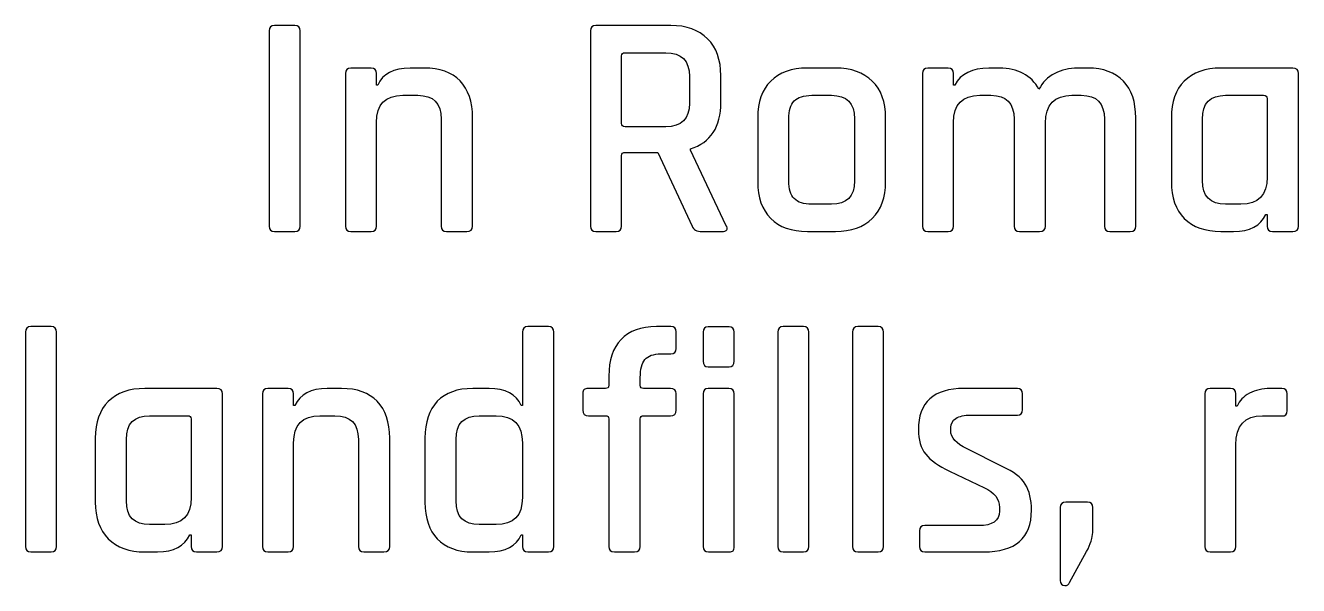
# Model space of a CAD drawing. Extents: x 5 to 177, y 88 to 167.
# Drawn here: x 5.09 to 23.32, y 87.97 to 95.99 of the extents above; entities that cross this region are included whole.
import ezdxf

# ---------------------------------------------------------------- set-up
doc = ezdxf.new("R2010")
doc.units = 0
doc.layers.add('Layer_1', color=7, linetype='CONTINUOUS')

msp = doc.modelspace()

# ---------------------------------------------------------------- linework, layer by layer
at = {"layer": 'Layer_1', "color": 7}
for points in [[(8.580768, 95.910604), (8.580768, 93.117594)], [(8.947326, 95.988875), (8.65849, 95.988875), (8.65849, 95.988875)], [(9.025599, 93.117594), (9.025599, 95.910604)], [(13.18066, 95.910604), (13.18066, 93.117594)], [(14.331597, 95.988325), (13.258381, 95.988325), (13.258381, 95.988325)], [(13.62549, 94.58493), (13.62549, 95.552865)], [(13.675651, 95.598616), (14.258285, 95.598616)], [(13.675651, 95.598616), (13.675651, 95.598616)], [(10.039284, 95.37868), (9.749896, 95.37868), (9.749896, 95.37868)], [(10.800512, 95.37868), (10.598768, 95.37868)], [(16.689145, 95.37868), (16.285104, 95.37868), (16.285104, 95.37868)], [(18.298694, 95.37868), (18.009306, 95.37868), (18.009306, 95.37868)], [(19.032361, 95.37868), (18.880777, 95.37868)], [(20.297951, 95.37868), (20.151328, 95.37868)], [(23.233173, 95.37868), (22.205708, 95.37868), (22.205708, 95.37868)], [(9.672174, 95.300408), (9.672174, 93.117594)], [(10.135195, 95.135593), (10.117005, 95.135593), (10.117005, 95.300408)], [(14.597834, 95.259619), (14.597834, 94.874318)], [(15.047075, 94.888099), (15.047075, 95.272847)], [(17.931584, 95.300408), (17.931584, 93.117594)], [(18.394605, 95.135593), (18.376415, 95.135593), (18.376415, 95.300408)], [(23.315855, 93.117594), (23.315855, 95.300408)], [(10.492934, 94.98897), (10.708459, 94.98897)], [(16.349596, 94.98897), (16.629063, 94.98897)], [(16.349596, 94.98897), (16.349596, 94.98897)], [(18.752344, 94.98897), (18.912747, 94.98897)], [(20.073056, 94.98897), (20.20645, 94.98897)], [(22.2702, 94.98897), (22.815903, 94.98897)], [(22.2702, 94.98897), (22.2702, 94.98897)], [(22.866063, 94.942669), (22.866063, 93.819292)], [(10.117005, 93.117594), (10.117005, 94.599261)], [(11.043598, 94.649423), (11.043598, 93.117594)], [(11.492838, 93.117594), (11.492838, 94.667612)], [(15.574588, 94.667612), (15.574588, 93.75039)], [(16.019418, 93.764171), (16.019418, 94.653832)], [(16.959792, 94.653832), (16.959792, 93.764171)], [(17.404622, 93.75039), (17.404622, 94.667612)], [(18.376415, 93.117594), (18.376415, 94.599261)], [(19.243477, 94.649423), (19.243477, 93.117594)], [(19.692717, 93.117594), (19.692717, 94.589891)], [(20.536628, 94.649423), (20.536628, 93.117594)], [(20.985868, 93.117594), (20.985868, 94.667612)], [(21.495191, 94.667612), (21.495191, 93.75039)], [(21.940022, 93.76913), (21.940022, 94.649423)], [(14.258285, 94.539179), (13.675651, 94.539179)], [(15.120386, 93.131375), (14.611615, 94.20459), (14.611615, 94.222782)], [(13.62549, 93.117594), (13.62549, 94.126319)], [(13.680612, 94.17262), (14.143633, 94.17262), (14.634215, 93.117594)], [(16.629063, 93.429583), (16.349596, 93.429583)], [(22.490135, 93.429583), (22.2702, 93.429583)], [(22.847873, 93.28296), (22.866063, 93.28296), (22.866063, 93.117594)], [(8.65849, 93.039873), (8.947326, 93.039873)], [(9.749896, 93.039873), (10.039284, 93.039873)], [(11.121319, 93.039873), (11.410156, 93.039873)], [(13.258381, 93.039873), (13.547218, 93.039873)], [(14.776428, 93.039873), (15.060855, 93.039873)], [(16.285104, 93.039873), (16.689145, 93.039873)], [(18.009306, 93.039873), (18.298694, 93.039873)], [(19.321198, 93.039873), (19.610035, 93.039873)], [(20.614349, 93.039873), (20.908147, 93.039873)], [(22.205708, 93.039873), (22.384852, 93.039873)], [(22.944336, 93.039873), (23.233173, 93.039873)], [(5.459787, 91.677821), (5.170951, 91.677821), (5.170951, 91.677821)], [(12.57763, 91.677821), (12.284384, 91.677821), (12.284384, 91.677821)], [(14.329393, 91.677821), (14.127648, 91.677821), (14.127648, 91.677821)], [(15.163932, 91.672859), (14.865725, 91.672859), (14.865725, 91.672859)], [(16.227778, 91.677821), (15.938941, 91.677821), (15.938941, 91.677821)], [(17.296584, 91.677821), (17.007747, 91.677821), (17.007747, 91.677821)], [(5.093229, 91.599546), (5.093229, 88.531483)], [(5.53806, 88.531483), (5.53806, 91.599546)], [(12.206111, 91.599546), (12.206111, 90.549482), (12.187921, 90.549482)], [(12.655352, 88.531483), (12.655352, 91.599546)], [(14.407114, 91.365833), (14.407114, 91.603958)], [(14.792413, 91.599546), (14.792413, 91.182278)], [(15.237244, 91.182278), (15.237244, 91.599546)], [(15.86122, 91.599546), (15.86122, 88.531483)], [(16.30605, 88.531483), (16.30605, 91.599546)], [(16.929475, 91.599546), (16.929475, 88.531483)], [(17.374306, 88.531483), (17.374306, 91.599546)], [(14.191588, 91.287561), (14.329393, 91.287561)], [(13.444141, 90.971162), (13.444141, 90.83832)], [(13.893932, 90.83832), (13.893932, 90.948561)], [(14.865725, 91.104557), (15.163932, 91.104557)], [(7.831115, 90.792569), (6.80365, 90.792569), (6.80365, 90.792569)], [(8.85362, 90.792569), (8.564783, 90.792569), (8.564783, 90.792569)], [(9.614848, 90.792569), (9.413103, 90.792569)], [(11.72931, 90.792569), (11.495595, 90.792569)], [(13.39398, 90.792569), (13.150894, 90.792569)], [(14.324982, 90.792569), (13.939683, 90.792569)], [(15.159523, 90.792569), (14.865725, 90.792569), (14.865725, 90.792569)], [(19.291432, 90.792569), (18.530204, 90.792569), (18.530204, 90.792569)], [(22.340755, 90.792569), (22.051918, 90.792569), (22.051918, 90.792569)], [(23.074974, 90.792569), (22.9052, 90.792569)], [(7.913798, 88.531483), (7.913798, 90.714297)], [(8.48651, 90.714297), (8.48651, 88.531483)], [(8.950083, 90.549482), (8.931341, 90.549482), (8.931341, 90.714297)], [(13.072621, 90.719256), (13.072621, 90.480581)], [(14.407114, 90.480581), (14.407114, 90.719256)], [(14.792413, 90.714848), (14.792413, 88.531483)], [(15.237244, 88.531483), (15.237244, 90.714848)], [(19.364744, 90.48995), (19.364744, 90.714297)], [(21.974197, 90.714297), (21.974197, 88.531483)], [(22.437218, 90.540112), (22.419028, 90.540112), (22.419028, 90.714297)], [(23.152695, 90.476172), (23.152695, 90.714297)], [(6.868143, 90.402859), (7.413845, 90.402859)], [(6.868143, 90.402859), (6.868143, 90.402859)], [(9.307821, 90.402859), (9.523346, 90.402859)], [(11.587096, 90.402859), (11.830182, 90.402859)], [(11.587096, 90.402859), (11.587096, 90.402859)], [(13.150894, 90.402859), (13.39398, 90.402859)], [(13.939683, 90.402859), (14.324982, 90.402859)], [(18.621706, 90.411679), (19.291432, 90.411679)], [(22.799366, 90.402859), (23.074974, 90.402859)], [(7.464006, 90.356558), (7.464006, 89.233181)], [(13.444141, 90.356558), (13.444141, 88.531483)], [(13.893932, 88.531483), (13.893932, 90.356558)], [(18.337279, 90.187335), (18.337279, 90.237494)], [(6.093134, 90.081501), (6.093134, 89.164279)], [(6.537965, 89.183019), (6.537965, 90.063312)], [(9.857934, 90.063312), (9.857934, 88.531483)], [(10.307174, 88.531483), (10.307174, 90.081501)], [(10.812088, 90.081501), (10.812088, 89.164279)], [(11.256918, 89.183019), (11.256918, 90.063312)], [(8.931341, 88.531483), (8.931341, 90.01315)], [(12.206111, 90.0126), (12.206111, 89.233181)], [(19.075907, 89.673603), (18.571545, 89.930467)], [(22.419028, 88.531483), (22.419028, 89.985591)], [(18.319088, 89.609109), (18.819041, 89.370984)], [(20.295746, 89.164279), (19.983759, 89.164279), (19.983759, 89.164279)], [(19.034566, 89.090966), (19.034566, 89.035845)], [(19.906037, 89.090966), (19.906037, 88.045313)], [(20.369058, 88.73323), (20.369058, 89.090966)], [(7.088077, 88.843472), (6.868143, 88.843472)], [(11.830182, 88.843472), (11.587096, 88.843472)], [(17.888038, 88.756381), (17.888038, 88.531483)], [(18.736359, 88.829691), (17.966311, 88.829691)], [(7.445816, 88.696849), (7.464006, 88.696849), (7.464006, 88.531483)], [(12.187921, 88.696849), (12.206111, 88.696849), (12.206111, 88.531483)], [(5.170951, 88.453762), (5.459787, 88.453762)], [(6.80365, 88.453762), (6.982795, 88.453762)], [(7.542279, 88.453762), (7.831115, 88.453762)], [(8.564783, 88.453762), (8.85362, 88.453762)], [(9.935655, 88.453762), (10.225043, 88.453762)], [(11.495595, 88.453762), (11.72931, 88.453762)], [(12.284384, 88.453762), (12.57763, 88.453762)], [(13.522413, 88.453762), (13.81125, 88.453762)], [(14.870686, 88.453762), (15.163932, 88.453762)], [(15.938941, 88.453762), (16.227778, 88.453762)], [(17.007747, 88.453762), (17.296584, 88.453762)], [(17.966311, 88.453762), (18.80967, 88.453762)], [(20.03888, 88.01334), (20.281966, 88.458173)], [(22.051918, 88.453762), (22.340755, 88.453762)]]:
    msp.add_lwpolyline(points, dxfattribs=at)
for points in [[(8.65849, 95.988875), (8.606631, 95.988875), (8.580768, 95.962462), (8.580768, 95.910604)], [(9.025599, 95.910604), (9.025599, 95.962462), (8.999185, 95.988875), (8.947326, 95.988875)], [(13.258381, 95.988325), (13.20617, 95.988325), (13.18066, 95.962462), (13.18066, 95.910604)], [(14.856905, 95.798155), (14.729905, 95.925155), (14.554906, 95.988325), (14.331597, 95.988325)], [(15.047075, 95.272847), (15.047075, 95.495802), (14.983553, 95.671508), (14.856905, 95.798155)], [(13.62549, 95.552865), (13.62549, 95.583203), (13.641784, 95.598616), (13.675651, 95.598616)], [(14.258285, 95.598616), (14.484416, 95.598616), (14.597834, 95.485746), (14.597834, 95.259619)], [(9.749896, 95.37868), (9.698037, 95.37868), (9.672174, 95.352267), (9.672174, 95.300408)], [(10.117005, 95.300408), (10.117005, 95.352267), (10.091142, 95.37868), (10.039284, 95.37868)], [(10.598768, 95.37868), (10.363112, 95.37868), (10.208573, 95.297518), (10.135195, 95.135593)], [(11.313694, 95.195125), (11.194455, 95.317539), (11.02382, 95.37868), (10.800512, 95.37868)], [(16.285104, 95.37868), (16.058621, 95.37868), (15.884172, 95.316746), (15.760347, 95.192921)], [(17.213902, 95.192921), (17.086902, 95.316746), (16.912101, 95.37868), (16.689145, 95.37868)], [(18.009306, 95.37868), (17.957447, 95.37868), (17.931584, 95.352267), (17.931584, 95.300408)], [(18.376415, 95.300408), (18.376415, 95.352267), (18.350552, 95.37868), (18.298694, 95.37868)], [(18.880777, 95.37868), (18.645474, 95.37868), (18.483152, 95.297518), (18.394605, 95.135593)], [(19.600664, 95.076061), (19.487775, 95.27785), (19.298356, 95.37868), (19.032361, 95.37868)], [(20.151328, 95.37868), (20.035264, 95.37868), (19.926454, 95.352267), (19.82556, 95.300408)], [(20.809479, 95.192921), (20.691651, 95.316746), (20.52126, 95.37868), (20.297951, 95.37868)], [(22.205708, 95.37868), (21.979224, 95.37868), (21.804224, 95.316746), (21.680399, 95.192921)], [(23.315855, 95.300408), (23.315855, 95.352267), (23.288206, 95.37868), (23.233173, 95.37868)], [(11.492838, 94.667612), (11.492838, 94.896918), (11.432933, 95.072711), (11.313694, 95.195125)], [(15.760347, 95.192921), (15.636522, 95.068743), (15.574588, 94.893743), (15.574588, 94.667612)], [(17.404622, 94.667612), (17.404622, 94.893743), (17.340902, 95.068743), (17.213902, 95.192921)], [(19.82556, 95.300408), (19.724665, 95.24855), (19.6497, 95.173781), (19.600664, 95.076061)], [(20.985868, 94.667612), (20.985868, 94.893743), (20.926954, 95.068743), (20.809479, 95.192921)], [(21.680399, 95.192921), (21.556574, 95.068743), (21.495191, 94.893743), (21.495191, 94.667612)], [(10.117005, 94.599261), (10.117005, 94.859258), (10.242109, 94.98897), (10.492934, 94.98897)], [(10.708459, 94.98897), (10.931767, 94.98897), (11.043598, 94.875554), (11.043598, 94.649423)], [(16.09714, 94.908492), (16.148998, 94.962114), (16.23318, 94.98897), (16.349596, 94.98897)], [(16.629063, 94.98897), (16.849196, 94.98897), (16.959792, 94.87714), (16.959792, 94.653832)], [(18.376415, 94.599261), (18.376415, 94.859258), (18.501519, 94.98897), (18.752344, 94.98897)], [(18.912747, 94.98897), (19.132881, 94.98897), (19.243477, 94.875554), (19.243477, 94.649423)], [(19.692717, 94.589891), (19.692717, 94.855886), (19.819408, 94.98897), (20.073056, 94.98897)], [(20.20645, 94.98897), (20.426583, 94.98897), (20.536628, 94.875554), (20.536628, 94.649423)], [(21.940022, 94.649423), (21.940022, 94.875554), (22.050066, 94.98897), (22.2702, 94.98897)], [(22.815903, 94.98897), (22.849417, 94.98897), (22.866063, 94.973008), (22.866063, 94.942669)], [(14.597834, 94.874318), (14.597834, 94.651009), (14.484416, 94.539179), (14.258285, 94.539179)], [(14.611615, 94.222782), (14.901951, 94.314505), (15.047075, 94.536379), (15.047075, 94.888099)], [(16.019418, 94.653832), (16.019418, 94.769895), (16.044929, 94.855223), (16.09714, 94.908492)], [(13.675651, 94.539179), (13.641784, 94.539179), (13.62549, 94.554238), (13.62549, 94.58493)], [(13.62549, 94.126319), (13.62549, 94.15701), (13.643923, 94.17262), (13.680612, 94.17262)], [(15.574588, 93.75039), (15.574588, 93.527082), (15.636522, 93.353075), (15.760347, 93.227839)], [(16.09714, 93.510061), (16.044929, 93.563331), (16.019418, 93.648107), (16.019418, 93.764171)], [(16.959792, 93.764171), (16.959792, 93.540863), (16.849196, 93.429583), (16.629063, 93.429583)], [(17.213902, 93.227839), (17.340902, 93.353075), (17.404622, 93.527082), (17.404622, 93.75039)], [(21.495191, 93.75039), (21.495191, 93.527082), (21.556574, 93.353075), (21.680399, 93.227839)], [(22.2702, 93.429583), (22.050066, 93.429583), (21.940022, 93.542646), (21.940022, 93.76913)], [(22.866063, 93.819292), (22.866063, 93.559295), (22.74096, 93.429583), (22.490135, 93.429583)], [(16.349596, 93.429583), (16.23318, 93.429583), (16.148998, 93.456439), (16.09714, 93.510061)], [(15.060855, 93.039873), (15.134233, 93.039873), (15.1539, 93.069992), (15.120386, 93.131375)], [(15.760347, 93.227839), (15.884172, 93.102603), (16.058621, 93.039873), (16.285104, 93.039873)], [(16.689145, 93.039873), (16.912101, 93.039873), (17.086902, 93.102603), (17.213902, 93.227839)], [(21.680399, 93.227839), (21.804224, 93.102603), (21.979224, 93.039873), (22.205708, 93.039873)], [(22.384852, 93.039873), (22.620155, 93.039873), (22.774495, 93.121035), (22.847873, 93.28296)], [(8.580768, 93.117594), (8.580768, 93.065736), (8.606631, 93.039873), (8.65849, 93.039873)], [(8.947326, 93.039873), (8.999185, 93.039873), (9.025599, 93.065736), (9.025599, 93.117594)], [(9.672174, 93.117594), (9.672174, 93.065736), (9.698037, 93.039873), (9.749896, 93.039873)], [(10.039284, 93.039873), (10.091142, 93.039873), (10.117005, 93.065736), (10.117005, 93.117594)], [(11.043598, 93.117594), (11.043598, 93.065736), (11.069108, 93.039873), (11.121319, 93.039873)], [(11.410156, 93.039873), (11.46519, 93.039873), (11.492838, 93.065736), (11.492838, 93.117594)], [(13.18066, 93.117594), (13.18066, 93.065736), (13.20617, 93.039873), (13.258381, 93.039873)], [(13.547218, 93.039873), (13.599076, 93.039873), (13.62549, 93.065736), (13.62549, 93.117594)], [(14.634215, 93.117594), (14.655381, 93.065736), (14.70305, 93.039873), (14.776428, 93.039873)], [(17.931584, 93.117594), (17.931584, 93.065736), (17.957447, 93.039873), (18.009306, 93.039873)], [(18.298694, 93.039873), (18.350552, 93.039873), (18.376415, 93.065736), (18.376415, 93.117594)], [(19.243477, 93.117594), (19.243477, 93.065736), (19.268987, 93.039873), (19.321198, 93.039873)], [(19.610035, 93.039873), (19.665068, 93.039873), (19.692717, 93.065736), (19.692717, 93.117594)], [(20.536628, 93.117594), (20.536628, 93.065736), (20.562138, 93.039873), (20.614349, 93.039873)], [(20.908147, 93.039873), (20.960005, 93.039873), (20.985868, 93.065736), (20.985868, 93.117594)], [(22.866063, 93.117594), (22.866063, 93.065736), (22.892125, 93.039873), (22.944336, 93.039873)], [(23.233173, 93.039873), (23.288206, 93.039873), (23.315855, 93.065736), (23.315855, 93.117594)], [(5.170951, 91.677821), (5.119092, 91.677821), (5.093229, 91.651405), (5.093229, 91.599546)], [(5.53806, 91.599546), (5.53806, 91.651408), (5.511646, 91.677821), (5.459787, 91.677821)], [(12.284384, 91.677821), (12.232173, 91.677821), (12.206111, 91.651405), (12.206111, 91.599546)], [(12.655352, 91.599546), (12.655352, 91.651405), (12.629488, 91.677821), (12.57763, 91.677821)], [(14.127648, 91.677821), (13.904339, 91.677821), (13.734388, 91.616327), (13.618325, 91.494266)], [(14.407114, 91.603958), (14.407114, 91.652641), (14.381251, 91.677821), (14.329393, 91.677821)], [(14.865725, 91.672859), (14.816689, 91.672859), (14.792413, 91.648233), (14.792413, 91.599546)], [(15.237244, 91.599546), (15.237244, 91.648233), (15.212968, 91.672859), (15.163932, 91.672859)], [(15.938941, 91.677821), (15.887083, 91.677821), (15.86122, 91.651408), (15.86122, 91.599546)], [(16.30605, 91.599546), (16.30605, 91.651408), (16.279636, 91.677821), (16.227778, 91.677821)], [(17.007747, 91.677821), (16.955889, 91.677821), (16.929475, 91.651408), (16.929475, 91.599546)], [(17.374306, 91.599546), (17.374306, 91.651408), (17.348442, 91.677821), (17.296584, 91.677821)], [(13.618325, 91.494266), (13.502261, 91.372205), (13.444141, 91.197292), (13.444141, 90.971162)], [(14.329393, 91.287561), (14.381251, 91.287561), (14.407114, 91.313974), (14.407114, 91.365833)], [(13.893932, 90.948561), (13.893932, 91.0678), (13.916179, 91.154011), (13.960629, 91.207633)], [(13.960629, 91.207633), (14.004727, 91.260902), (14.081522, 91.287561), (14.191588, 91.287561)], [(14.792413, 91.182278), (14.792413, 91.130067), (14.816689, 91.104557), (14.865725, 91.104557)], [(15.163932, 91.104557), (15.212968, 91.104557), (15.237244, 91.130067), (15.237244, 91.182278)], [(6.80365, 90.792569), (6.577167, 90.792569), (6.402167, 90.730635), (6.278342, 90.60681)], [(7.913798, 90.714297), (7.913798, 90.766156), (7.886149, 90.792569), (7.831115, 90.792569)], [(8.564783, 90.792569), (8.512925, 90.792569), (8.48651, 90.766156), (8.48651, 90.714297)], [(8.931341, 90.714297), (8.931341, 90.766156), (8.905478, 90.792569), (8.85362, 90.792569)], [(9.413103, 90.792569), (9.177448, 90.792569), (9.02346, 90.711407), (8.950083, 90.549482)], [(10.128581, 90.609014), (10.009342, 90.731428), (9.838156, 90.792569), (9.614848, 90.792569)], [(11.495595, 90.792569), (11.275461, 90.792569), (11.106304, 90.731428), (10.988477, 90.609014)], [(12.187921, 90.549482), (12.117718, 90.711407), (11.964613, 90.792569), (11.72931, 90.792569)], [(13.089158, 90.776584), (13.078222, 90.765648), (13.072621, 90.746773), (13.072621, 90.719256)], [(13.150894, 90.792569), (13.120202, 90.792569), (13.099741, 90.787167), (13.089158, 90.776584)], [(13.444141, 90.83832), (13.444141, 90.807628), (13.427494, 90.792569), (13.39398, 90.792569)], [(13.939683, 90.792569), (13.909344, 90.792569), (13.893932, 90.807628), (13.893932, 90.83832)], [(14.407114, 90.719256), (14.407114, 90.768292), (14.380016, 90.792569), (14.324982, 90.792569)], [(14.865725, 90.792569), (14.816689, 90.792569), (14.792413, 90.766706), (14.792413, 90.714848)], [(15.237244, 90.714848), (15.237244, 90.766706), (15.211381, 90.792569), (15.159523, 90.792569)], [(18.530204, 90.792569), (18.09276, 90.792569), (17.874258, 90.595521), (17.874258, 90.201116)], [(19.364744, 90.714297), (19.364744, 90.766156), (19.340116, 90.792569), (19.291432, 90.792569)], [(22.051918, 90.792569), (22.00006, 90.792569), (21.974197, 90.766156), (21.974197, 90.714297)], [(22.419028, 90.714297), (22.419028, 90.766156), (22.392613, 90.792569), (22.340755, 90.792569)], [(22.9052, 90.792569), (22.797955, 90.792569), (22.701096, 90.769528), (22.613607, 90.723667)], [(23.152695, 90.714297), (23.152695, 90.766156), (23.127185, 90.792569), (23.074974, 90.792569)], [(6.278342, 90.60681), (6.154517, 90.482632), (6.093134, 90.307632), (6.093134, 90.081501)], [(10.307174, 90.081501), (10.307174, 90.310807), (10.24782, 90.4866), (10.128581, 90.609014)], [(10.988477, 90.609014), (10.871002, 90.4866), (10.812088, 90.310807), (10.812088, 90.081501)], [(22.613607, 90.723667), (22.526823, 90.677806), (22.46791, 90.616312), (22.437218, 90.540112)], [(6.537965, 90.063312), (6.537965, 90.289443), (6.648009, 90.402859), (6.868143, 90.402859)], [(7.413845, 90.402859), (7.447359, 90.402859), (7.464006, 90.386897), (7.464006, 90.356558)], [(8.931341, 90.01315), (8.931341, 90.273147), (9.056996, 90.402859), (9.307821, 90.402859)], [(9.523346, 90.402859), (9.746655, 90.402859), (9.857934, 90.289443), (9.857934, 90.063312)], [(11.256918, 90.063312), (11.256918, 90.289443), (11.366963, 90.402859), (11.587096, 90.402859)], [(11.830182, 90.402859), (12.081007, 90.402859), (12.206111, 90.272597), (12.206111, 90.0126)], [(13.072621, 90.480581), (13.072621, 90.428722), (13.099036, 90.402859), (13.150894, 90.402859)], [(13.39398, 90.402859), (13.427494, 90.402859), (13.444141, 90.38725), (13.444141, 90.356558)], [(13.893932, 90.356558), (13.893932, 90.38725), (13.909344, 90.402859), (13.939683, 90.402859)], [(14.324982, 90.402859), (14.380016, 90.402859), (14.407114, 90.428722), (14.407114, 90.480581)], [(18.411141, 90.363724), (18.459825, 90.395474), (18.529984, 90.411679), (18.621706, 90.411679)], [(19.291432, 90.411679), (19.340116, 90.411679), (19.364744, 90.438092), (19.364744, 90.48995)], [(22.419028, 89.985591), (22.419028, 90.263577), (22.545719, 90.402859), (22.799366, 90.402859)], [(23.074974, 90.402859), (23.127185, 90.393687), (23.152695, 90.417964), (23.152695, 90.476172)], [(18.337279, 90.237494), (18.337279, 90.289352), (18.362105, 90.331621), (18.411141, 90.363724)], [(17.874258, 90.201116), (17.874258, 90.057182), (17.908984, 89.940743), (17.97954, 89.852196)], [(18.571545, 89.930467), (18.415617, 90.003845), (18.337279, 90.089615), (18.337279, 90.187335)], [(17.97954, 89.852196), (18.049743, 89.763296), (18.163161, 89.682487), (18.319088, 89.609109)], [(19.40388, 89.423901), (19.344261, 89.519857), (19.23501, 89.603047), (19.075907, 89.673603)], [(18.819041, 89.370984), (18.962621, 89.306779), (19.034566, 89.213027), (19.034566, 89.090966)], [(19.493177, 89.049626), (19.493177, 89.202379), (19.4635, 89.327593), (19.40388, 89.423901)], [(6.093134, 89.164279), (6.093134, 88.940971), (6.154517, 88.766964), (6.278342, 88.641728)], [(6.868143, 88.843472), (6.648009, 88.843472), (6.537965, 88.956535), (6.537965, 89.183019)], [(7.464006, 89.233181), (7.464006, 88.973184), (7.338902, 88.843472), (7.088077, 88.843472)], [(10.812088, 89.164279), (10.812088, 88.938149), (10.871002, 88.762795), (10.988477, 88.63897)], [(11.587096, 88.843472), (11.366963, 88.843472), (11.256918, 88.956535), (11.256918, 89.183019)], [(12.206111, 89.233181), (12.206111, 88.973184), (12.081007, 88.843472), (11.830182, 88.843472)], [(19.983759, 89.164279), (19.931548, 89.164279), (19.906037, 89.13965), (19.906037, 89.090966)], [(20.369058, 89.090966), (20.369058, 89.13965), (20.34443, 89.164279), (20.295746, 89.164279)], [(19.034566, 89.035845), (19.034566, 88.898262), (18.934972, 88.829691), (18.736359, 88.829691)], [(18.80967, 88.453762), (19.265106, 88.453762), (19.493177, 88.652046), (19.493177, 89.049626)], [(17.966311, 88.829691), (17.9141, 88.829691), (17.888038, 88.805417), (17.888038, 88.756381)], [(6.278342, 88.641728), (6.402167, 88.516492), (6.577167, 88.453762), (6.80365, 88.453762)], [(6.982795, 88.453762), (7.218098, 88.453762), (7.372438, 88.534924), (7.445816, 88.696849)], [(10.988477, 88.63897), (11.106304, 88.515145), (11.275461, 88.453762), (11.495595, 88.453762)], [(11.72931, 88.453762), (11.964613, 88.453762), (12.117718, 88.534924), (12.187921, 88.696849)], [(20.281966, 88.458173), (20.339822, 88.56824), (20.369058, 88.659852), (20.369058, 88.73323)], [(5.093229, 88.531483), (5.093229, 88.479625), (5.119092, 88.453762), (5.170951, 88.453762)], [(5.459787, 88.453762), (5.511646, 88.453762), (5.53806, 88.479625), (5.53806, 88.531483)], [(7.464006, 88.531483), (7.464006, 88.479625), (7.490067, 88.453762), (7.542279, 88.453762)], [(7.831115, 88.453762), (7.886149, 88.453762), (7.913798, 88.479625), (7.913798, 88.531483)], [(8.48651, 88.531483), (8.48651, 88.479625), (8.512925, 88.453762), (8.564783, 88.453762)], [(8.85362, 88.453762), (8.905478, 88.453762), (8.931341, 88.479625), (8.931341, 88.531483)], [(9.857934, 88.531483), (9.857934, 88.479625), (9.883444, 88.453762), (9.935655, 88.453762)], [(10.225043, 88.453762), (10.280077, 88.453762), (10.307174, 88.479625), (10.307174, 88.531483)], [(12.206111, 88.531483), (12.206111, 88.479625), (12.232173, 88.453762), (12.284384, 88.453762)], [(12.57763, 88.453762), (12.629488, 88.453762), (12.655352, 88.479625), (12.655352, 88.531483)], [(13.444141, 88.531483), (13.444141, 88.479625), (13.470555, 88.453762), (13.522413, 88.453762)], [(13.81125, 88.453762), (13.866283, 88.453762), (13.893932, 88.479625), (13.893932, 88.531483)], [(14.792413, 88.531483), (14.792413, 88.479625), (14.818827, 88.453762), (14.870686, 88.453762)], [(15.163932, 88.453762), (15.191449, 88.453762), (15.210874, 88.459164), (15.22181, 88.469747)], [(15.22181, 88.469747), (15.232393, 88.480331), (15.237244, 88.500792), (15.237244, 88.531483)], [(15.86122, 88.531483), (15.86122, 88.479625), (15.887083, 88.453762), (15.938941, 88.453762)], [(16.227778, 88.453762), (16.279636, 88.453762), (16.30605, 88.479625), (16.30605, 88.531483)], [(16.929475, 88.531483), (16.929475, 88.479625), (16.955889, 88.453762), (17.007747, 88.453762)], [(17.296584, 88.453762), (17.348442, 88.453762), (17.374306, 88.479625), (17.374306, 88.531483)], [(17.888038, 88.531483), (17.888038, 88.479625), (17.9141, 88.453762), (17.966311, 88.453762)], [(21.974197, 88.531483), (21.974197, 88.479625), (22.00006, 88.453762), (22.051918, 88.453762)], [(22.340755, 88.453762), (22.392613, 88.453762), (22.419028, 88.479625), (22.419028, 88.531483)], [(19.906037, 88.045313), (19.906037, 87.996277), (19.927292, 87.972), (19.969978, 87.972)], [(19.969978, 87.972), (20.003492, 87.972), (20.026533, 87.985824), (20.03888, 88.01334)]]:
    msp.add_open_spline(points, degree=3, dxfattribs=at)

doc.saveas('drawing.dxf')
